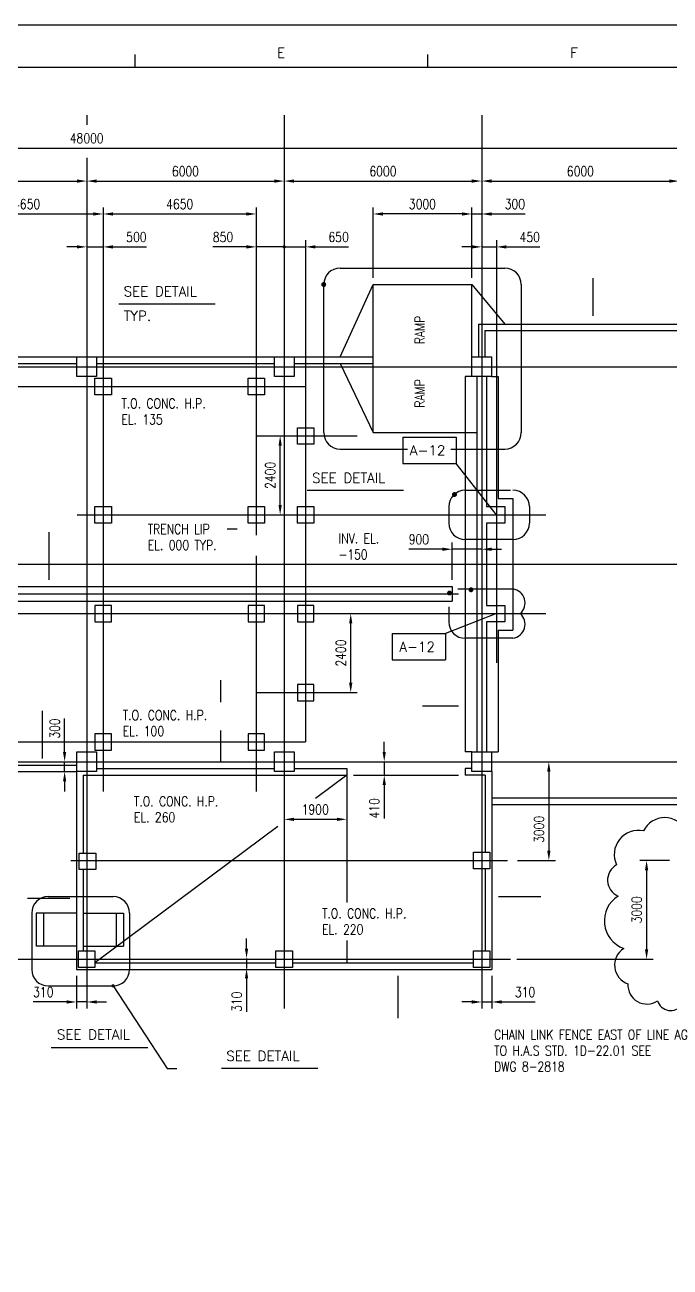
# Model space of a CAD drawing. Extents: x 0 to 84100, y 0 to 59400.
# Drawn here: x 34863 to 54469, y 21652 to 59400 of the extents above; entities that cross this region are included whole.
import ezdxf
from ezdxf.enums import TextEntityAlignment as Align

# ---------------------------------------------------------------- set-up
doc = ezdxf.new("R2010")
doc.units = 0
doc.header["$LTSCALE"] = 2500
doc.linetypes.add('CENTER2', pattern=[0])
doc.linetypes.add('HIDDEN2', pattern=[0])
doc.layers.get('0').update_dxf_attribs({"linetype": 'CONTINUOUS'})
for name, color, linetype in [('BORDER', 7, 'CONTINUOUS'), ('CONC', 2, 'CONTINUOUS'), ('CUTLINE', 7, 'CONTINUOUS'), ('DIM', 6, 'CONTINUOUS'), ('GRID', 7, 'CENTER2'), ('TEXT', 7, 'CONTINUOUS'), ('TEXTM', 1, 'CONTINUOUS')]:
    doc.layers.add(name, color=color, linetype=linetype)
doc.styles.get("Standard").update_dxf_attribs({"font": 'romans', "width": 0.8})

msp = doc.modelspace()

# ---------------------------------------------------------------- linework, layer by layer
at = {"color": 0}
for p, q in [((49193, 44510), (47969, 46074)), ((49193, 41510), (47648, 40907))]:
    msp.add_line(p, q, dxfattribs=at)
at = {"layer": 'BORDER', "color": 0}
for p, q in [((38200, 58500), (38200, 58100)), ((47100, 58500), (47100, 58100)), ((82800, 58100), (2600, 58100))]:
    msp.add_line(p, q, dxfattribs=at)
at = {"layer": 'CONC', "color": 0}
for p, q in [((44443, 49310), (45443, 51510)), ((45443, 51510), (48443, 51510)), ((45443, 47010), (45443, 51510)), ((48443, 48710), (48443, 51510)), ((48443, 51510), (49443, 50310)), ((48643, 50310), (60993, 50310)), ((48643, 50310), (48643, 49310)), ((48843, 50110), (60793, 50110)), ((48843, 50110), (48843, 49310)), ((31043, 49310), (36443, 49310)), ((31043, 49110), (36443, 49110)), ((37043, 49310), (42443, 49310)), ((37043, 49110), (42443, 49110)), ((43043, 49310), (45443, 49310)), ((43043, 49110), (45443, 49110)), ((44443, 49110), (45443, 47010)), ((48443, 48710), (48243, 48710)), ((48593, 48710), (48593, 37310)), ((48893, 48710), (48893, 44760)), ((49043, 48710), (49243, 48710)), ((45443, 47010), (48593, 47010)), ((48893, 44260), (48893, 41760)), ((27543, 42335), (47843, 42335)), ((47843, 42335), (47843, 41885)), ((48593, 42335), (48593, 41885)), ((27543, 41885), (47843, 41885)), ((48893, 41260), (48893, 37310)), ((48443, 37310), (48243, 37310)), ((49043, 37310), (49243, 37310)), ((31043, 36910), (36443, 36910)), ((31043, 36710), (36443, 36710)), ((36433, 36710), (36433, 30700)), ((37043, 36800), (42443, 36800)), ((43043, 36800), (44643, 36800)), ((44643, 36800), (44643, 36600)), ((48243, 36800), (48243, 36600)), ((48443, 36800), (48243, 36800)), ((49053, 36710), (49053, 30700)), ((36633, 36600), (36633, 34232)), ((36633, 36600), (44643, 36600)), ((44643, 36600), (43692, 35892)), ((44643, 36600), (44643, 32733)), ((48853, 36600), (48243, 36600)), ((48853, 36600), (48853, 34260)), ((49053, 35910), (60793, 35910)), ((49053, 35710), (60993, 35710)), ((42554, 35044), (36993, 30900)), ((36633, 33732), (36633, 31260)), ((48853, 33760), (48853, 31260)), ((36433, 32410), (35203, 32410)), ((35203, 32410), (35203, 31410)), ((35433, 32410), (35433, 31410)), ((36633, 32410), (37863, 32410)), ((37633, 32410), (37633, 31410)), ((37863, 32410), (37863, 31410)), ((36433, 31410), (35203, 31410)), ((36633, 31410), (37863, 31410)), ((44643, 31579), (44643, 30900)), ((36433, 30700), (49053, 30700)), ((36993, 30900), (42493, 30900)), ((42993, 30900), (48493, 30900))]:
    msp.add_line(p, q, dxfattribs=at)
at = {"layer": 'CONC', "color": 0, "linetype": 'HIDDEN2'}
for p, q in [((48243, 48710), (48243, 37310)), ((49243, 48710), (49243, 45010)), ((49243, 45010), (49693, 45010)), ((49693, 45010), (49693, 41010)), ((49243, 41010), (49693, 41010)), ((49243, 41010), (49243, 37310))]:
    msp.add_line(p, q, dxfattribs=at)
at = {"layer": 'CONC', "color": 0, "linetype": 'CONTINUOUS'}
for p, q in [((48893, 44760), (49443, 44760)), ((49443, 44760), (49443, 44260)), ((49443, 44260), (48893, 44260)), ((48893, 41760), (49443, 41760)), ((49443, 41760), (49443, 41260)), ((49443, 41260), (48893, 41260))]:
    msp.add_line(p, q, dxfattribs=at)
at = {"layer": 'CONC', "color": 0}
for points in [[(36443, 48710), (36443, 49310), (37043, 49310), (37043, 48710)], [(42443, 48710), (42443, 49310), (43043, 49310), (43043, 48710)], [(48443, 48710), (48443, 49310), (49043, 49310), (49043, 48710)], [(36443, 36710), (36443, 37310), (37043, 37310), (37043, 36710)], [(42443, 36710), (42443, 37310), (43043, 37310), (43043, 36710)], [(48443, 36710), (48443, 37310), (49043, 37310), (49043, 36710)], [(36516, 33732), (36516, 34232), (37016, 34232), (37016, 33732)], [(48493, 33760), (48493, 34260), (48993, 34260), (48993, 33760)], [(36493, 30760), (36493, 31260), (36993, 31260), (36993, 30760)], [(42493, 30760), (42493, 31260), (42993, 31260), (42993, 30760)], [(48493, 30760), (48493, 31260), (48993, 31260), (48993, 30760)]]:
    msp.add_lwpolyline(points, close=True, dxfattribs=at)
at = {"layer": 'CONC', "color": 0, "linetype": 'CONTINUOUS'}
for points in [[(36993, 48160), (36993, 48660), (37493, 48660), (37493, 48160)], [(41643, 48160), (41643, 48660), (42143, 48660), (42143, 48160)], [(43143, 46660), (43143, 47160), (43643, 47160), (43643, 46660)], [(36993, 44260), (36993, 44760), (37493, 44760), (37493, 44260)], [(41643, 44260), (41643, 44760), (42143, 44760), (42143, 44260)], [(43143, 44260), (43143, 44760), (43643, 44760), (43643, 44260)], [(36993, 41760), (36993, 41260), (37493, 41260), (37493, 41760)], [(41643, 41760), (41643, 41260), (42143, 41260), (42143, 41760)], [(43143, 41760), (43143, 41260), (43643, 41260), (43643, 41760)], [(43143, 39360), (43143, 38860), (43643, 38860), (43643, 39360)], [(36993, 37860), (36993, 37360), (37493, 37360), (37493, 37860)], [(41643, 37860), (41643, 37360), (42143, 37360), (42143, 37860)]]:
    msp.add_lwpolyline(points, close=True, dxfattribs=at)
at = {"layer": 'CUTLINE', "color": 0}
msp.add_lwpolyline([(0, 0), (0, 59400), (84100, 59400), (84100, 0)], close=True, dxfattribs=at)
msp.add_lwpolyline([(0, 0), (0, 59400), (84100, 59400), (84100, 0)], close=True, dxfattribs=at)
at = {"layer": 'DIM', "color": 0}
for p, q in [((13043, 55653), (60443, 55653)), ((31043, 54653), (36443, 54653)), ((37043, 54653), (42443, 54653)), ((43043, 54653), (48443, 54653)), ((49043, 54653), (54443, 54653)), ((32893, 53653), (36943, 53653)), ((37543, 53653), (41593, 53653)), ((45443, 51710), (45443, 53853)), ((48143, 53653), (45743, 53653)), ((48143, 53653), (47843, 53653)), ((48443, 51710), (48443, 53853)), ((48443, 53853), (48443, 53853)), ((48443, 53653), (48743, 53653)), ((49043, 53653), (49343, 53653)), ((49343, 53653), (50060, 53653)), ((36443, 52653), (36143, 52653)), ((36743, 52653), (37243, 52653)), ((37543, 52653), (37843, 52653)), ((37843, 52653), (38560, 52653)), ((41293, 52653), (40576, 52653)), ((41593, 52653), (41293, 52653)), ((42743, 52653), (41893, 52653)), ((42743, 52653), (43393, 52653)), ((43693, 52653), (43993, 52653)), ((43993, 52653), (44699, 52653)), ((48443, 52653), (48143, 52653)), ((48743, 52653), (49193, 52653)), ((49493, 52653), (49793, 52653)), ((49793, 52653), (50510, 52653)), ((42619, 44810), (42619, 46610)), ((41312, 44078), (41012, 44078)), ((47243, 43466), (46526, 43466)), ((47543, 43466), (47243, 43466)), ((47843, 42535), (47843, 43666)), ((48743, 43466), (47843, 43466)), ((49043, 43466), (49343, 43466)), ((44764, 39410), (44764, 41210)), ((36071, 37610), (36071, 38328)), ((36071, 37310), (36071, 37610)), ((45782, 37310), (45782, 37610)), ((36071, 36710), (36071, 37010)), ((45782, 37010), (45782, 36600)), ((49826, 37010), (50983, 37010)), ((50783, 36710), (50783, 34310)), ((36071, 36410), (36071, 36110)), ((44843, 36600), (48043, 36600)), ((45782, 36300), (45782, 36000)), ((45782, 36000), (45782, 35283)), ((44353, 35259), (43043, 35259)), ((49826, 34010), (50983, 34010)), ((54444, 34010), (53552, 34010)), ((53752, 33710), (53752, 31310)), ((41599, 31334), (41599, 31634)), ((41599, 31034), (41599, 30724)), ((49814, 31010), (53952, 31010)), ((36433, 30500), (36433, 29510)), ((41599, 30424), (41599, 30124)), ((49053, 30500), (49053, 29510)), ((36743, 29910), (36743, 29910)), ((41599, 30124), (41599, 29407)), ((35833, 29710), (35116, 29710)), ((36133, 29710), (35833, 29710)), ((36743, 29710), (36433, 29710)), ((37043, 29710), (37343, 29710)), ((48443, 29710), (48143, 29710)), ((48743, 29710), (49053, 29710)), ((49353, 29710), (49653, 29710)), ((49653, 29710), (50370, 29710))]:
    msp.add_line(p, q, dxfattribs=at)
at = {"layer": 'DIM', "color": 0, "const_width": 49.8}
msp.add_lwpolyline([(42718, 52653, 1), (42768, 52653, 1)], format="xyb", close=True, dxfattribs=at)
at = {"layer": 'DIM', "color": 0}
for points in [[(43907, 51499, 75, 75, 1), (43979, 51521, 75, 75, 1), (43907, 51499, 0, 0, 0), (41994, 50914, 0, 0, 0.362837)], [(41456, 49105, 0, 100, 0), (41421, 48807, 0, 0, 0), (41311, 47895, 0, 0, 0), (41011, 47895, 0, 0, 0)], [(48391, 42260, 75, 75, 1), (48446, 42209, 75, 75, 1), (48391, 42260, 0, 0, 0), (47606, 42988, 0, 0, -0.301054), (47427, 43721, 0, 0, 0.148764), (47505, 45248, 0, 0, 2.011463)], [(47879, 45141, 75, 75, 1), (47952, 45121, 75, 75, 1), (47879, 45141, 0, 0, 0), (47505, 45248, 0, 0, 0.378071)], [(41478, 42388, 0, 100, 0), (41449, 42687, 0, 0, 0), (41312, 44078, 0, 0, 0)], [(47733, 42155, 75, 75, 1), (47796, 42116, 75, 75, 1), (47733, 42155, 0, 0, 0), (45900, 43305, 0, 0, 0.259487), (45524, 43325, 0, 0, 0.208391)], [(41508, 36741, 0, 100, 0), (41481, 37039, 0, 0, 0), (41353, 38425, 0, 0, 0), (41053, 38425, 0, 0, 0)], [(36626, 34964, 0, 100, 0), (36851, 35163, 0, 0, 0), (37577, 35806, 0, 0, 0), (37877, 35806, 0, 0, 0)], [(47856, 30911, 0, 100, 0), (47769, 31198, 0, 0, 0), (47407, 32399, 0, 0, 0), (47107, 32399, 0, 0, 0)]]:
    msp.add_lwpolyline(points, format="xyseb", dxfattribs=at)
for points in [[(36443, 54703), (36443, 54603), (36743, 54653)], [(37043, 54703), (37043, 54603), (36743, 54653)], [(42443, 54703), (42443, 54603), (42743, 54653)], [(43043, 54703), (43043, 54603), (42743, 54653)], [(48443, 54703), (48443, 54603), (48743, 54653)], [(49043, 54703), (49043, 54603), (48743, 54653)], [(54443, 54703), (54443, 54603), (54743, 54653)], [(36943, 53703), (36943, 53603), (37243, 53653)], [(37543, 53703), (37543, 53603), (37243, 53653)], [(41593, 53703), (41593, 53603), (41893, 53653)], [(45743, 53703), (45743, 53603), (45443, 53653)], [(48143, 53703), (48143, 53603), (48443, 53653)], [(48143, 53703), (48143, 53603), (48443, 53653)], [(49043, 53703), (49043, 53603), (48743, 53653)], [(36443, 52703), (36443, 52603), (36743, 52653)], [(37543, 52703), (37543, 52603), (37243, 52653)], [(41593, 52703), (41593, 52603), (41893, 52653)], [(43693, 52703), (43693, 52603), (43393, 52653)], [(48443, 52703), (48443, 52603), (48743, 52653)], [(49493, 52703), (49493, 52603), (49193, 52653)], [(42569, 46610), (42669, 46610), (42619, 46910)], [(42569, 44810), (42669, 44810), (42619, 44510)], [(47543, 43516), (47543, 43416), (47843, 43466)], [(49043, 43516), (49043, 43416), (48743, 43466)], [(44714, 41210), (44814, 41210), (44764, 41510)], [(44714, 39410), (44814, 39410), (44764, 39110)], [(36021, 37310), (36121, 37310), (36071, 37010)], [(45732, 37310), (45832, 37310), (45782, 37010)], [(50733, 36710), (50833, 36710), (50783, 37010)], [(36021, 36410), (36121, 36410), (36071, 36710)], [(45732, 36300), (45832, 36300), (45782, 36600)], [(43043, 35309), (43043, 35209), (42743, 35259)], [(44343, 35309), (44343, 35209), (44643, 35259)], [(50733, 34310), (50833, 34310), (50783, 34010)], [(53702, 33710), (53802, 33710), (53752, 34010)], [(41549, 31334), (41649, 31334), (41599, 31034)], [(53702, 31310), (53802, 31310), (53752, 31010)], [(41549, 30424), (41649, 30424), (41599, 30724)], [(36133, 29760), (36133, 29660), (36433, 29710)], [(37043, 29760), (37043, 29660), (36743, 29710)], [(48443, 29760), (48443, 29660), (48743, 29710)], [(49353, 29760), (49353, 29660), (49053, 29710)]]:
    msp.add_solid(points, dxfattribs=at)
at = {"layer": 'GRID', "color": 0}
for p, q in [((36743, 56653), (36743, 56358)), ((42743, 56653), (42743, 29510)), ((48743, 56653), (48743, 29510)), ((36743, 55362), (36743, 29510)), ((37243, 53853), (37243, 36110)), ((41893, 53853), (41893, 43897)), ((43393, 52853), (43393, 37610)), ((49193, 52853), (49193, 40010)), ((5100, 49010), (62243, 49010)), ((15415, 48410), (43393, 48410)), ((41893, 46910), (44964, 46910)), ((36457, 44510), (50693, 44510)), ((41893, 43264), (41893, 36110)), ((34196, 43010), (62243, 43010)), ((9900, 42110), (48043, 42110)), ((28903, 41510), (50693, 41510)), ((41893, 39110), (44964, 39110)), ((27281, 37610), (43393, 37610)), ((6302, 37010), (62243, 37010)), ((36264, 34010), (49528, 34010)), ((17078, 31010), (49614, 31010))]:
    msp.add_line(p, q, dxfattribs=at)
at = {"layer": 'TEXT', "color": 0}
for p, q in [((46344, 46874), (47969, 46874)), ((46344, 46874), (46344, 46074)), ((47969, 46874), (47969, 46074)), ((46344, 46074), (47969, 46074)), ((46024, 40907), (46024, 40107)), ((46024, 40907), (47648, 40907)), ((47648, 40907), (47648, 40107)), ((46024, 40107), (47648, 40107))]:
    msp.add_line(p, q, dxfattribs=at)
msp.add_lwpolyline([(54950, 34907, 0.625), (53659, 34907, 0.625), (52842, 33875, 0.625), (52885, 32929, 0.625), (53057, 31338, 0.625), (53186, 30262, 0.625), (54089, 29746, 0.625), (54821, 29617, 0.625)], format="xyb", dxfattribs=at)
at = {"layer": 'TEXTM', "color": 0}
for p, q in [((44443, 52010), (49443, 52010)), ((43943, 47010), (43943, 51510)), ((49943, 51510), (49943, 47010)), ((44443, 46510), (46492, 46510)), ((47809, 46510), (49443, 46510)), ((47743, 44760), (47743, 44260)), ((50193, 44760), (50193, 44260)), ((47743, 41715), (47743, 41260)), ((35571, 32910), (37543, 32910)), ((35071, 32410), (35071, 30700)), ((38043, 32410), (38043, 30700)), ((35571, 30200), (37543, 30200)), ((37543, 30200), (39184, 27686)), ((39184, 27686), (39484, 27686))]:
    msp.add_line(p, q, dxfattribs=at)
at = {"layer": 'TEXTM', "color": 0, "linetype": 'CONTINUOUS'}
for p, q in [((48243, 45260), (49619, 45260)), ((49693, 43760), (48243, 43760)), ((48022, 42260), (49693, 42260)), ((49693, 40760), (48243, 40760))]:
    msp.add_line(p, q, dxfattribs=at)
at = {"layer": 'TEXTM', "color": 0}
for points in [[(52117, 51705), (52117, 50560)], [(40644, 50914), (37714, 50914)], [(46369, 45248), (43440, 45248)], [(35590, 43980), (35590, 42535)], [(40808, 39485), (40808, 38821)], [(35387, 38555), (35387, 37110)], [(46948, 38707), (48043, 38707)], [(40808, 37963), (40808, 37000)], [(34948, 32866), (36233, 32866)], [(50538, 32900), (49253, 32900)], [(46206, 29216), (46206, 30500)], [(38595, 28315), (35666, 28315)], [(43764, 27686), (40834, 27686)]]:
    msp.add_lwpolyline(points, dxfattribs=at)
at = {"layer": 'TEXTM', "color": 0, "const_width": 49.8}
msp.add_lwpolyline([(37518, 30200, 1), (37568, 30200, 1)], format="xyb", close=True, dxfattribs=at)
at = {"layer": 'TEXTM', "color": 0}
for centre, radius, start, end in [((44443, 51510), 500, 90, 180), ((49443, 51510), 500, 0, 90), ((44443, 47010), 500, 180, 270), ((49443, 47010), 500, 270, 0), ((48243, 44760), 500, 90, 180), ((49693, 44760), 500, 360, 90), ((49693, 44760), 500, 0, 16.5502), ((48243, 44260), 500, 180, 270), ((49693, 44260), 500, 270, 0), ((49631, 41834), 431, 311.3075, 81.6641), ((48243, 41260), 500, 180, 270), ((49631, 41187), 431, 278.3358, 48.6925), ((35571, 32410), 500, 90, 180), ((37543, 32410), 500, 0, 90), ((35571, 30700), 500, 180, 270), ((37543, 30700), 500, 270, 0)]:
    msp.add_arc(centre, radius, start, end, dxfattribs=at)

# ---------------------------------------------------------------- texts
at = {"color": 0}
for s, p in [('SEE DETAIL', (37865, 51149)), ('TYP.', (37865, 50407)), ('SEE DETAIL', (43590, 45483)), ('SEE DETAIL', (35835, 28572)), ('SEE DETAIL', (40984, 27921))]:
    msp.add_text(s, height=300, dxfattribs=at).set_placement(p)
at = {"layer": 'BORDER', "color": 0}
for s, p in [('E', (42650, 58400)), ('F', (51550, 58400))]:
    msp.add_text(s, height=300, dxfattribs=at).set_placement(p, align=Align.CENTER)
at = {"layer": 'DIM', "color": 0, "width": 0.8}
for s, p in [('48000', (36743, 55953)), ('6000', (39743, 54953)), ('6000', (45743, 54953)), ('6000', (51743, 54953)), ('4650', (34918, 53953)), ('4650', (39568, 53953)), ('3000', (46943, 53953)), ('300', (49752, 53953)), ('500', (38252, 52953)), ('850', (40884, 52953)), ('650', (44396, 52953)), ('450', (50202, 52953)), ('900', (46834, 43766)), ('310', (35424, 30010)), ('310', (50062, 30010))]:
    msp.add_text(s, height=300, dxfattribs=at).set_placement(p, align=Align.MIDDLE_CENTER)
for p in [(47010, 49695), (47010, 47766)]:
    msp.add_text('RAMP', height=300, rotation=90, dxfattribs=at).set_placement(p)
for s, p in [('2400', (42319, 45710)), ('2400', (44464, 40310)), ('300', (35771, 38019)), ('410', (45482, 35592)), ('3000', (50483, 34953)), ('3000', (53452, 32510)), ('310', (41299, 29716))]:
    msp.add_text(s, height=300, rotation=90, dxfattribs=at).set_placement(p, align=Align.MIDDLE_CENTER)
msp.add_text('1900', height=300, dxfattribs=at).set_placement((43685, 35559), align=Align.MIDDLE)
at = {"layer": 'TEXT', "color": 0, "width": 0.8}
for s, p in [('T.O. CONC. H.P.', (37797, 47745)), ('EL. 135', (37797, 47259)), ('TRENCH LIP', (38598, 43928)), ('INV. EL.', (44394, 43643)), ('EL. 000 TYP.', (38598, 43442)), ('-150', (44394, 43157)), ('T.O. CONC. H.P.', (37839, 38275)), ('EL. 100', (37839, 37789)), ('T.O. CONC. H.P.', (38177, 35656)), ('EL. 260', (38177, 35171)), ('T.O. CONC. H.P.', (43893, 32249)), ('EL. 220', (43893, 31764)), ('CHAIN LINK FENCE EAST OF LINE AG', (49122, 28568)), ('TO H.A.S STD. 1D-22.01 SEE', (49122, 28082)), ('DWG 8-2818', (49122, 27596))]:
    msp.add_text(s, height=300, dxfattribs=at).set_placement(p)
at = {"layer": 'TEXT', "color": 0}
for p in [(46559, 46320), (46242, 40352)]:
    msp.add_text('A-12', height=300, dxfattribs=at).set_placement(p)

doc.saveas('drawing.dxf')
